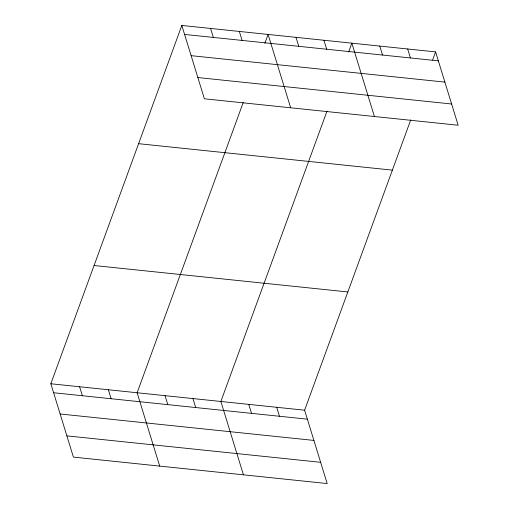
<?xml version="1.0" encoding="UTF-8"?>
<svg xmlns="http://www.w3.org/2000/svg" width="509" height="509" viewBox="0 0 509 509"><rect width="100%" height="100%" fill="white"/><g stroke="black" fill="none" stroke-linecap="round" stroke-linejoin="round"><path stroke-width="0.76" d="M410.738 119.882L304.611 410.203L327.172 483.55L73.411 457.107L50.843 383.761L181.828 25.45L435.589 51.893L458.157 125.239L204.389 98.797L181.828 25.45M243.251 102.43L137.125 392.751L159.686 466.098M264.865 43.31L268.103 34.44L290.671 107.787M326.994 111.153L220.868 401.474L243.429 474.827M348.608 52.033L351.846 43.163L374.414 116.516M432.618 60.017L435.589 51.893M184.589 34.427L438.351 60.864M191.123 55.666L444.885 82.108M197.855 77.553L451.623 103.995M138.601 143.691L392.369 170.133M94.07 265.52L347.832 291.956M50.843 383.761L304.611 410.203M53.604 392.738L307.372 419.174M60.138 413.982L313.907 440.419M66.87 435.869L320.638 462.306M407.677 48.979L410.439 57.956M379.765 46.071L382.526 55.048M323.934 40.256L326.695 49.233M296.022 37.348L298.783 46.325M239.345 31.443L242.106 40.415M210.586 28.447L213.347 37.424M276.692 407.295L279.454 416.267M248.78 404.381L251.541 413.359M192.949 398.566L195.71 407.544M165.037 395.658L167.798 404.636M108.366 389.754L111.127 398.732M79.601 386.757L82.363 395.735"/></g></svg>
